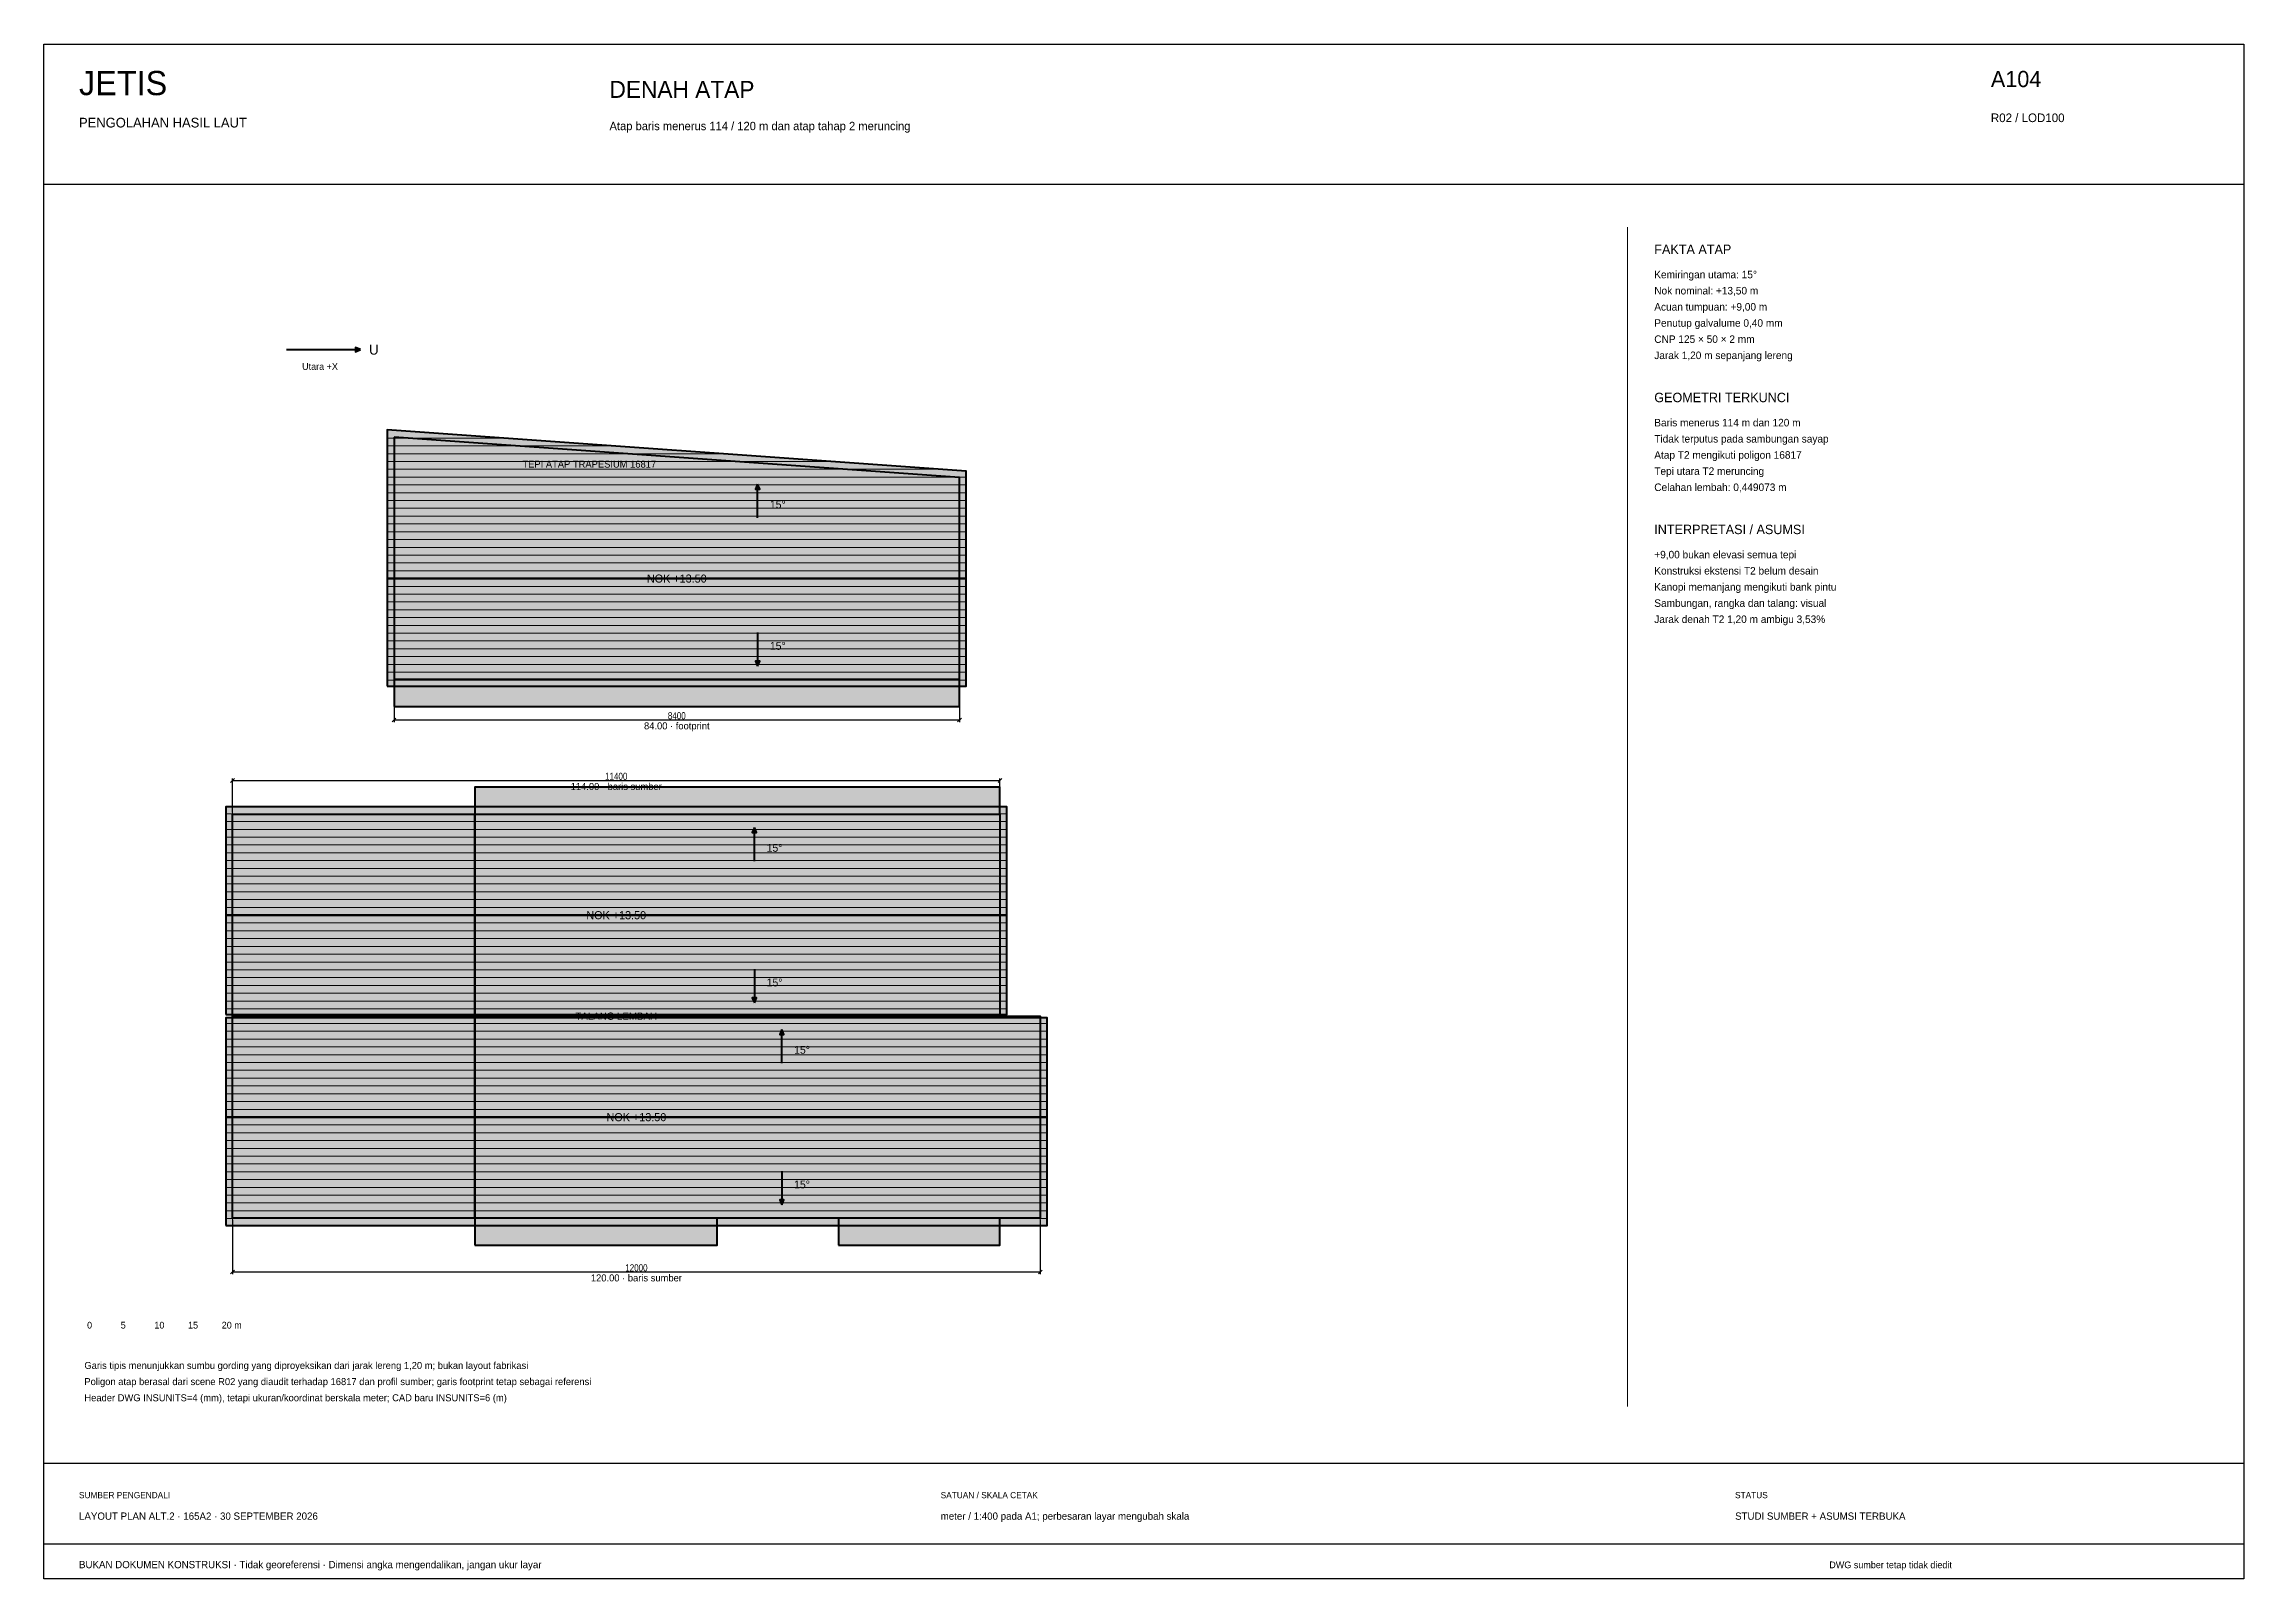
# Model space of a CAD drawing. Header units: metres. Extents: x -40 to 12011, y -1317 to 9636.
# Drawn here: x 601.4 to 928.2, y -429.8 to -201.8 of the extents above; entities that cross this region are included whole.
import ezdxf
from ezdxf.enums import TextEntityAlignment as Align

# ---------------------------------------------------------------- set-up
doc = ezdxf.new("R2010")
doc.units = ezdxf.units.M
for name, color, linetype, lineweight in [('DIMENSION', 8, 'Continuous', 18), ('GRID', 8, 'Continuous', 13), ('HATCH', 8, 'Continuous', 13), ('ROOF', 4, 'Continuous', 40), ('SOURCE_FOOTPRINT', 7, 'Continuous', 50), ('SOURCE_SITE', 96, 'Continuous', 60), ('TITLE', 7, 'Continuous', 30)]:
    doc.layers.add(name, color=color, linetype=linetype, lineweight=lineweight)
doc.styles.add('OpenSansCondensed-Light', font='OpenSansCondensed-Light.ttf')
doc.dimstyles.new('EZDXF', dxfattribs={"dimtxt": 0.25, "dimasz": 0.175, "dimexe": 0.375, "dimexo": 0.125, "dimgap": 0.1, "dimtad": 1, "dimlfac": 100, "dimzin": 12, "dimdsep": 46, "dimtxsty": 'OpenSansCondensed-Light', "dimblk": 'ARCHTICK', "dimcen": 2.5, "dimazin": 3, "dimtfac": 0.5, "dimtmove": 2, "dimatfit": 3})

# ---------------------------------------------------------------- blocks, each defined once
blk = doc.blocks.new('_ARCHTICK')
at = {"color": 0, "linetype": 'ByBlock', "const_width": 0.15}
blk.add_lwpolyline([(-0.5, -0.5), (0.5, 0.5)], dxfattribs=at)

msp = doc.modelspace()

# ---------------------------------------------------------------- hatches: boundary and pattern name
at = {"layer": 'HATCH'}
for color, points in [(7, [(648.41153, -247.18274), (647.67468, -246.8712), (647.67468, -247.49427)]), (254, [(652.41153, -281.18274), (738.41153, -281.18274), (738.41153, -265.25162), (652.41153, -259.10876)]), (7, [(707.41153, -267.18274), (707.1, -267.91959), (707.72307, -267.91959)]), (254, [(652.41153, -297.18274), (738.41153, -297.18274), (738.41153, -281.18274), (652.41153, -281.18274)]), (7, [(707.41153, -294.18274), (707.72307, -293.44589), (707.1, -293.44589)]), (254, [(653.41153, -300.18274), (737.41153, -300.18274), (737.41153, -296.18274), (653.41153, -296.18274)]), (254, [(665.41153, -316.18274), (743.41153, -316.18274), (743.41153, -312.18274), (665.41153, -312.18274)]), (254, [(628.41153, -331.18274), (744.41153, -331.18274), (744.41153, -315.06627), (628.41153, -315.06627)]), (7, [(706.93153, -318.18274), (706.62, -318.91959), (707.24307, -318.91959)]), (254, [(628.41153, -345.9582), (744.41153, -345.9582), (744.41153, -331.18274), (628.41153, -331.18274)]), (254, [(628.41153, -361.18274), (750.41153, -361.18274), (750.41153, -346.40728), (628.41153, -346.40728)]), (7, [(706.93153, -344.18274), (707.24307, -343.44589), (706.62, -343.44589)]), (7, [(711.01153, -348.18274), (710.7, -348.91959), (711.32307, -348.91959)]), (254, [(628.41153, -377.29921), (750.41153, -377.29921), (750.41153, -361.18274), (628.41153, -361.18274)]), (7, [(711.01153, -374.18274), (711.32307, -373.44589), (710.7, -373.44589)]), (254, [(665.41153, -380.18274), (701.41153, -380.18274), (701.41153, -376.18274), (665.41153, -376.18274)]), (254, [(719.41153, -380.18274), (743.41153, -380.18274), (743.41153, -376.18274), (719.41153, -376.18274)])]:
    msp.add_hatch(color=color, dxfattribs=at).paths.add_polyline_path(points)

# ---------------------------------------------------------------- linework, layer by layer
at = {"layer": 'DIMENSION', "linetype": 'Continuous'}
for p, q in [((653.41153, -296.18274), (653.41153, -302.18274)), ((737.41153, -296.18274), (737.41153, -302.18274)), ((653.13153, -302.46274), (653.69153, -301.90274)), ((653.41153, -302.18274), (737.41153, -302.18274)), ((737.13153, -302.46274), (737.69153, -301.90274)), ((629.13153, -311.46274), (629.69153, -310.90274)), ((629.41153, -316.18274), (629.41153, -311.18274)), ((629.41153, -311.18274), (743.41153, -311.18274)), ((743.13153, -311.46274), (743.69153, -310.90274)), ((743.41153, -316.18274), (743.41153, -311.18274)), ((629.41153, -376.18274), (629.41153, -384.18274)), ((749.41153, -376.18274), (749.41153, -384.18274)), ((629.13153, -384.46274), (629.69153, -383.90274)), ((629.41153, -384.18274), (749.41153, -384.18274)), ((749.13153, -384.46274), (749.69153, -383.90274))]:
    msp.add_line(p, q, dxfattribs=at)
at = {"layer": 'GRID'}
msp.add_line((836.61153, -228.98274), (836.61153, -404.18274), dxfattribs=at)
at = {"layer": 'GRID', "linetype": 'Continuous'}
for p, q in [((652.41153, -259.15963), (653.12368, -259.15963)), ((652.41153, -260.31874), (669.35123, -260.31874)), ((652.41153, -261.47785), (685.57878, -261.47785)), ((652.41153, -262.63696), (701.80634, -262.63696)), ((652.41153, -263.79607), (718.03389, -263.79607)), ((652.41153, -264.95519), (734.26144, -264.95519)), ((652.41153, -266.1143), (738.41153, -266.1143)), ((652.41153, -267.27341), (738.41153, -267.27341)), ((652.41153, -268.43252), (738.41153, -268.43252)), ((652.41153, -269.59163), (738.41153, -269.59163)), ((652.41153, -270.75074), (738.41153, -270.75074)), ((652.41153, -271.90985), (738.41153, -271.90985)), ((652.41153, -273.06896), (738.41153, -273.06896)), ((652.41153, -274.22807), (738.41153, -274.22807)), ((652.41153, -275.38718), (738.41153, -275.38718)), ((652.41153, -276.5463), (738.41153, -276.5463)), ((652.41153, -277.70541), (738.41153, -277.70541)), ((652.41153, -278.86452), (738.41153, -278.86452)), ((652.41153, -280.02363), (738.41153, -280.02363)), ((652.41153, -281.18274), (738.41153, -281.18274)), ((652.41153, -282.34185), (738.41153, -282.34185)), ((652.41153, -283.50096), (738.41153, -283.50096)), ((652.41153, -284.66007), (738.41153, -284.66007)), ((652.41153, -285.81918), (738.41153, -285.81918)), ((652.41153, -286.97829), (738.41153, -286.97829)), ((652.41153, -288.1374), (738.41153, -288.1374)), ((652.41153, -289.29652), (738.41153, -289.29652)), ((652.41153, -290.45563), (738.41153, -290.45563)), ((652.41153, -291.61474), (738.41153, -291.61474)), ((652.41153, -292.77385), (738.41153, -292.77385)), ((652.41153, -293.93296), (738.41153, -293.93296)), ((652.41153, -295.09207), (738.41153, -295.09207)), ((652.41153, -296.25118), (738.41153, -296.25118)), ((628.41153, -316.1143), (744.41153, -316.1143)), ((628.41153, -317.27341), (744.41153, -317.27341)), ((628.41153, -318.43252), (744.41153, -318.43252)), ((628.41153, -319.59163), (744.41153, -319.59163)), ((628.41153, -320.75074), (744.41153, -320.75074)), ((628.41153, -321.90985), (744.41153, -321.90985)), ((628.41153, -323.06896), (744.41153, -323.06896)), ((628.41153, -324.22807), (744.41153, -324.22807)), ((628.41153, -325.38718), (744.41153, -325.38718)), ((628.41153, -326.5463), (744.41153, -326.5463)), ((628.41153, -327.70541), (744.41153, -327.70541)), ((628.41153, -328.86452), (744.41153, -328.86452)), ((628.41153, -330.02363), (744.41153, -330.02363)), ((628.41153, -331.18274), (744.41153, -331.18274)), ((628.41153, -332.34185), (744.41153, -332.34185)), ((628.41153, -333.50096), (744.41153, -333.50096)), ((628.41153, -334.66007), (744.41153, -334.66007)), ((628.41153, -335.81918), (744.41153, -335.81918)), ((628.41153, -336.97829), (744.41153, -336.97829)), ((628.41153, -338.1374), (744.41153, -338.1374)), ((628.41153, -339.29652), (744.41153, -339.29652)), ((628.41153, -340.45563), (744.41153, -340.45563)), ((628.41153, -341.61474), (744.41153, -341.61474)), ((628.41153, -342.77385), (744.41153, -342.77385)), ((628.41153, -343.93296), (744.41153, -343.93296)), ((628.41153, -345.09207), (744.41153, -345.09207)), ((628.41153, -347.27341), (750.41153, -347.27341)), ((628.41153, -348.43252), (750.41153, -348.43252)), ((628.41153, -349.59163), (750.41153, -349.59163)), ((628.41153, -350.75074), (750.41153, -350.75074)), ((628.41153, -351.90985), (750.41153, -351.90985)), ((628.41153, -353.06896), (750.41153, -353.06896)), ((628.41153, -354.22807), (750.41153, -354.22807)), ((628.41153, -355.38718), (750.41153, -355.38718)), ((628.41153, -356.5463), (750.41153, -356.5463)), ((628.41153, -357.70541), (750.41153, -357.70541)), ((628.41153, -358.86452), (750.41153, -358.86452)), ((628.41153, -360.02363), (750.41153, -360.02363)), ((628.41153, -361.18274), (750.41153, -361.18274)), ((628.41153, -362.34185), (750.41153, -362.34185)), ((628.41153, -363.50096), (750.41153, -363.50096)), ((628.41153, -364.66007), (750.41153, -364.66007)), ((628.41153, -365.81918), (750.41153, -365.81918)), ((628.41153, -366.97829), (750.41153, -366.97829)), ((628.41153, -368.1374), (750.41153, -368.1374)), ((628.41153, -369.29652), (750.41153, -369.29652)), ((628.41153, -370.45563), (750.41153, -370.45563)), ((628.41153, -371.61474), (750.41153, -371.61474)), ((628.41153, -372.77385), (750.41153, -372.77385)), ((628.41153, -373.93296), (750.41153, -373.93296)), ((628.41153, -375.09207), (750.41153, -375.09207)), ((628.41153, -376.25118), (750.41153, -376.25118))]:
    msp.add_line(p, q, dxfattribs=at)
at = {"layer": 'ROOF', "linetype": 'Continuous'}
for p, q in [((707.41153, -272.18274), (707.41153, -267.18274)), ((652.41153, -281.18274), (738.41153, -281.18274)), ((707.41153, -289.18274), (707.41153, -294.18274)), ((706.93153, -323.18274), (706.93153, -318.18274)), ((628.41153, -331.18274), (744.41153, -331.18274)), ((706.93153, -339.18274), (706.93153, -344.18274)), ((711.01153, -353.18274), (711.01153, -348.18274)), ((628.41153, -361.18274), (750.41153, -361.18274)), ((711.01153, -369.18274), (711.01153, -374.18274))]:
    msp.add_line(p, q, dxfattribs=at)
for points in [[(652.41153, -281.18274), (738.41153, -281.18274), (738.41153, -265.25162), (652.41153, -259.10876)], [(707.41153, -267.18274), (707.1, -267.91959), (707.72307, -267.91959)], [(652.41153, -297.18274), (738.41153, -297.18274), (738.41153, -281.18274), (652.41153, -281.18274)], [(707.41153, -294.18274), (707.72307, -293.44589), (707.1, -293.44589)], [(653.41153, -300.18274), (737.41153, -300.18274), (737.41153, -296.18274), (653.41153, -296.18274)], [(665.41153, -316.18274), (743.41153, -316.18274), (743.41153, -312.18274), (665.41153, -312.18274)], [(628.41153, -331.18274), (744.41153, -331.18274), (744.41153, -315.06627), (628.41153, -315.06627)], [(706.93153, -318.18274), (706.62, -318.91959), (707.24307, -318.91959)], [(628.41153, -345.9582), (744.41153, -345.9582), (744.41153, -331.18274), (628.41153, -331.18274)], [(628.41153, -361.18274), (750.41153, -361.18274), (750.41153, -346.40728), (628.41153, -346.40728)], [(706.93153, -344.18274), (707.24307, -343.44589), (706.62, -343.44589)], [(711.01153, -348.18274), (710.7, -348.91959), (711.32307, -348.91959)], [(628.41153, -377.29921), (750.41153, -377.29921), (750.41153, -361.18274), (628.41153, -361.18274)], [(711.01153, -374.18274), (711.32307, -373.44589), (710.7, -373.44589)], [(665.41153, -380.18274), (701.41153, -380.18274), (701.41153, -376.18274), (665.41153, -376.18274)], [(719.41153, -380.18274), (743.41153, -380.18274), (743.41153, -376.18274), (719.41153, -376.18274)]]:
    msp.add_lwpolyline(points, close=True, dxfattribs=at)
at = {"layer": 'SOURCE_FOOTPRINT', "linetype": 'Continuous'}
for points in [[(653.41153, -260.18274), (653.41153, -296.18274), (737.41153, -296.18274), (737.41153, -266.18274)], [(629.41153, -316.18274), (665.41153, -316.18274), (665.41153, -346.18274), (629.41153, -346.18274)], [(665.41153, -316.18274), (743.41153, -316.18274), (743.41153, -346.18274), (665.41153, -346.18274)], [(629.41153, -346.18274), (665.41153, -346.18274), (665.41153, -376.18274), (629.41153, -376.18274)], [(665.41153, -346.18274), (749.41153, -346.18274), (749.41153, -376.18274), (665.41153, -376.18274)]]:
    msp.add_lwpolyline(points, close=True, dxfattribs=at)
at = {"layer": 'SOURCE_SITE', "linetype": 'Continuous'}
msp.add_line((637.41153, -247.18274), (648.41153, -247.18274), dxfattribs=at)
msp.add_lwpolyline([(648.41153, -247.18274), (647.67468, -246.8712), (647.67468, -247.49427)], close=True, dxfattribs=at)
at = {"layer": 'TITLE'}
for p, q in [((601.41153, -201.78274), (928.21153, -201.78274)), ((601.41153, -429.78274), (601.41153, -201.78274)), ((928.21153, -201.78274), (928.21153, -429.78274)), ((601.41153, -222.58274), (928.21153, -222.58274)), ((601.41153, -412.58274), (928.21153, -412.58274)), ((601.41153, -424.58274), (928.21153, -424.58274)), ((928.21153, -429.78274), (601.41153, -429.78274))]:
    msp.add_line(p, q, dxfattribs=at)

# ---------------------------------------------------------------- texts
at = {"layer": 'DIMENSION'}
for s, p in [('84.00 · footprint', (695.41153, -303.06274)), ('114.00 · baris sumber', (686.41153, -312.06274)), ('120.00 · baris sumber', (689.41153, -385.06274))]:
    msp.add_text(s, height=1.04, dxfattribs=at).set_placement(p, align=Align.MIDDLE_CENTER)
at = {"layer": 'ROOF'}
for s, height, p in [('TEPI ATAP TRAPESIUM 16817', 1.04, (682.41153, -264.18274)), ('15°', 1.16, (710.41153, -270.18274)), ('NOK +13.50', 1.2, (695.41153, -281.18274)), ('15°', 1.16, (710.41153, -291.18274)), ('15°', 1.16, (709.93153, -321.18274)), ('NOK +13.50', 1.2, (686.41153, -331.18274)), ('15°', 1.16, (709.93153, -341.18274)), ('TALANG LEMBAH', 1.08, (686.41153, -346.18274)), ('15°', 1.16, (714.01153, -351.18274)), ('NOK +13.50', 1.2, (689.41153, -361.18274)), ('15°', 1.16, (714.01153, -371.18274))]:
    msp.add_text(s, height=height, dxfattribs=at).set_placement(p, align=Align.MIDDLE_CENTER)
at = {"layer": 'SOURCE_SITE'}
for s, height, p in [('U', 1.48, (650.41153, -247.18274)), ('Utara +X', 1, (642.41153, -249.68274))]:
    msp.add_text(s, height=height, dxfattribs=at).set_placement(p, align=Align.MIDDLE_CENTER)
at = {"layer": 'TITLE'}
for s, height, p in [('JETIS', 3.6, (606.61153, -209.38274)), ('A104', 2.4, (890.61153, -208.18274)), ('DENAH ATAP', 2.52, (685.41153, -209.78274)), ('R02 / LOD100', 1.28, (890.61153, -213.38274)), ('PENGOLAHAN HASIL LAUT', 1.44, (606.61153, -214.18274)), ('Atap baris menerus 114 / 120 m dan atap tahap 2 meruncing', 1.24, (685.41153, -214.58274)), ('FAKTA ATAP', 1.4, (840.61153, -232.98274)), ('Kemiringan utama: 15°', 1.12, (840.61153, -236.58274)), ('Nok nominal: +13,50 m', 1.12, (840.61153, -238.98274)), ('Acuan tumpuan: +9,00 m', 1.12, (840.61153, -241.38274)), ('CNP 125 × 50 × 2 mm', 1.12, (840.61153, -246.18274)), ('Penutup galvalume 0,40 mm', 1.12, (840.61153, -243.78274)), ('Jarak 1,20 m sepanjang lereng', 1.12, (840.61153, -248.58274)), ('GEOMETRI TERKUNCI', 1.4, (840.61153, -254.98274)), ('Baris menerus 114 m dan 120 m', 1.12, (840.61153, -258.58274)), ('Tidak terputus pada sambungan sayap', 1.12, (840.61153, -260.98274)), ('Atap T2 mengikuti poligon 16817', 1.12, (840.61153, -263.38274)), ('Tepi utara T2 meruncing', 1.12, (840.61153, -265.78274)), ('Celahan lembah: 0,449073 m', 1.12, (840.61153, -268.18274)), ('INTERPRETASI / ASUMSI', 1.4, (840.61153, -274.58274)), ('+9,00 bukan elevasi semua tepi', 1.12, (840.61153, -278.18274)), ('Konstruksi ekstensi T2 belum desain', 1.12, (840.61153, -280.58274)), ('Sambungan, rangka dan talang: visual', 1.12, (840.61153, -285.38274)), ('Kanopi memanjang mengikuti bank pintu', 1.12, (840.61153, -282.98274)), ('Jarak denah T2 1,20 m ambigu 3,53%', 1.12, (840.61153, -287.78274)), ('0', 1, (607.81153, -392.58274)), ('5', 1, (612.81153, -392.58274)), ('10', 1, (617.81153, -392.58274)), ('15', 1, (622.81153, -392.58274)), ('20 m', 1, (627.81153, -392.58274)), ('Garis tipis menunjukkan sumbu gording yang diproyeksikan dari jarak lereng 1,20 m; bukan layout fabrikasi', 1.04, (607.41153, -398.58274)), ('Poligon atap berasal dari scene R02 yang diaudit terhadap 16817 dan profil sumber; garis footprint tetap sebagai referensi', 1.04, (607.41153, -400.98274)), ('Header DWG INSUNITS=4 (mm), tetapi ukuran/koordinat berskala meter; CAD baru INSUNITS=6 (m)', 1.04, (607.41153, -403.38274)), ('SUMBER PENGENDALI', 0.92, (606.61153, -417.78274)), ('SATUAN / SKALA CETAK', 0.92, (734.61153, -417.78274)), ('STATUS', 0.92, (852.61153, -417.78274)), ('LAYOUT PLAN ALT.2 · 165A2 · 30 SEPTEMBER 2026', 1.08, (606.61153, -420.98274)), ('meter / 1:400 pada A1; perbesaran layar mengubah skala', 1.08, (734.61153, -420.98274)), ('STUDI SUMBER + ASUMSI TERBUKA', 1.08, (852.61153, -420.98274)), ('BUKAN DOKUMEN KONSTRUKSI · Tidak georeferensi · Dimensi angka mengendalikan, jangan ukur layar', 1.08, (606.61153, -428.18274)), ('DWG sumber tetap tidak diedit', 1, (866.61153, -428.18274))]:
    msp.add_text(s, height=height, dxfattribs=at).set_placement(p)

# ---------------------------------------------------------------- dimensions: what is measured, and where the dimension line sits
at = {"layer": 'DIMENSION'}
for base, p1, p2 in [((653.41153, -302.18274), (653.41153, -296.18274), (737.41153, -296.18274)), ((629.41153, -311.18274), (629.41153, -316.18274), (743.41153, -316.18274)), ((629.41153, -384.18274), (629.41153, -376.18274), (749.41153, -376.18274))]:
    msp.add_linear_dim(base=base, p1=p1, p2=p2, dimstyle='EZDXF', override={"dimtxt": 1.04, "dimasz": 0.32, "dimexe": 0.32, "dimexo": 0.24, "dimtad": 1, "dimdec": 2, "dimclrd": 8, "dimclre": 8, "dimclrt": 8}, dxfattribs=at).render()

doc.saveas('drawing.dxf')
